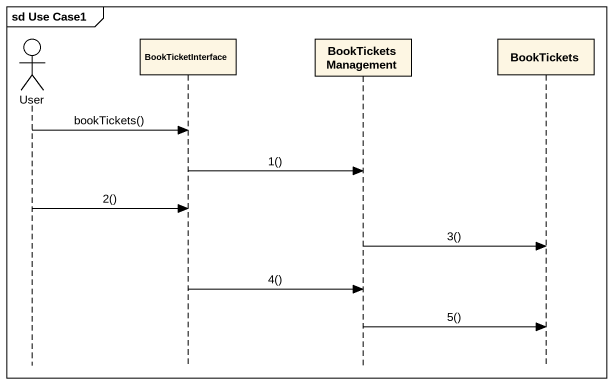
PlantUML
@startuml
mainframe sd Use Case1
hide footbox
actor User
participant BookTicketInterface
participant BookTicketsManagement
participant BookTickets

User -> BookTicketInterface : bookTickets()
BookTicketInterface -> BookTicketsManagement : 1()
User -> BookTicketInterface : 2()
BookTicketsManagement -> BookTickets : 3()
BookTicketInterface -> BookTicketsManagement : 4()
BookTicketsManagement -> BookTickets : 5()
@enduml
